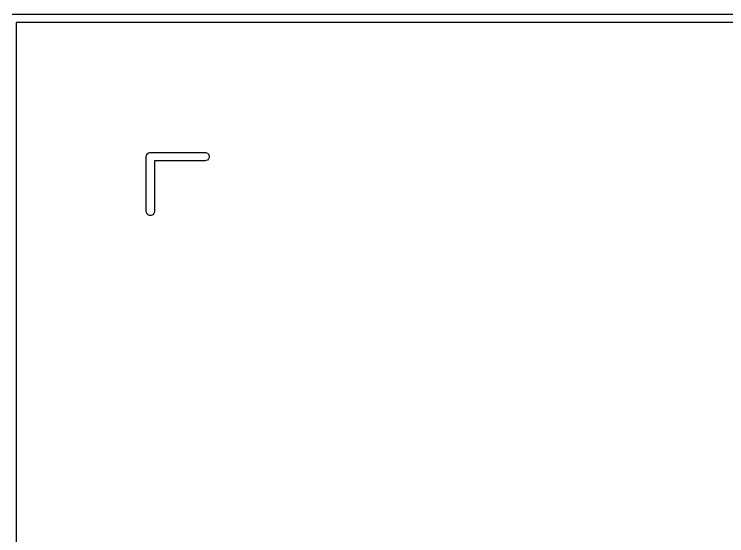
# Model space of a CAD drawing. Extents: x 100 to 190, y -154 to -36.
# Drawn here: x 161.96 to 174.98, y -66.6 to -57.07 of the extents above; entities that cross this region are included whole.
import ezdxf

# ---------------------------------------------------------------- set-up
doc = ezdxf.new("R2010")
doc.units = 0
doc.layers.add('BLACK', color=7, linetype='CONTINUOUS')

msp = doc.modelspace()

# ---------------------------------------------------------------- linework, layer by layer
at = {"layer": 'BLACK', "linetype": 'CONTINUOUS'}
for p, q in [((161.925, -57.075), (180.975, -57.075)), ((162, -57.225), (162, -76.125)), ((180.9, -57.225), (162, -57.225)), ((164.38764, -59.633332), (164.408332, -59.61264)), ((164.408332, -59.61264), (164.435368, -59.601441)), ((164.435368, -59.601441), (164.45, -59.6)), ((164.45, -59.6), (165.45, -59.6)), ((165.45, -59.6), (165.464632, -59.601441)), ((165.464632, -59.601441), (165.491668, -59.61264)), ((165.491668, -59.61264), (165.51236, -59.633332)), ((164.375, -59.675), (164.376441, -59.660368)), ((164.375, -60.675), (164.375, -59.675)), ((164.376441, -59.660368), (164.38764, -59.633332)), ((165.45, -59.75), (164.525, -59.75)), ((164.525, -59.75), (164.525, -60.675)), ((165.464632, -59.748559), (165.45, -59.75)), ((165.491668, -59.73736), (165.464632, -59.748559)), ((165.51236, -59.716668), (165.491668, -59.73736)), ((165.51236, -59.633332), (165.523559, -59.660368)), ((165.523559, -59.689632), (165.51236, -59.716668)), ((165.523559, -59.660368), (165.523559, -59.689632)), ((164.376441, -60.689632), (164.375, -60.675)), ((164.38764, -60.716668), (164.376441, -60.689632)), ((164.408332, -60.73736), (164.38764, -60.716668)), ((164.435368, -60.748559), (164.408332, -60.73736)), ((164.464632, -60.748559), (164.435368, -60.748559)), ((164.491668, -60.73736), (164.464632, -60.748559)), ((164.51236, -60.716668), (164.491668, -60.73736)), ((164.523559, -60.689632), (164.51236, -60.716668)), ((164.525, -60.675), (164.523559, -60.689632))]:
    msp.add_line(p, q, dxfattribs=at)

doc.saveas('drawing.dxf')
